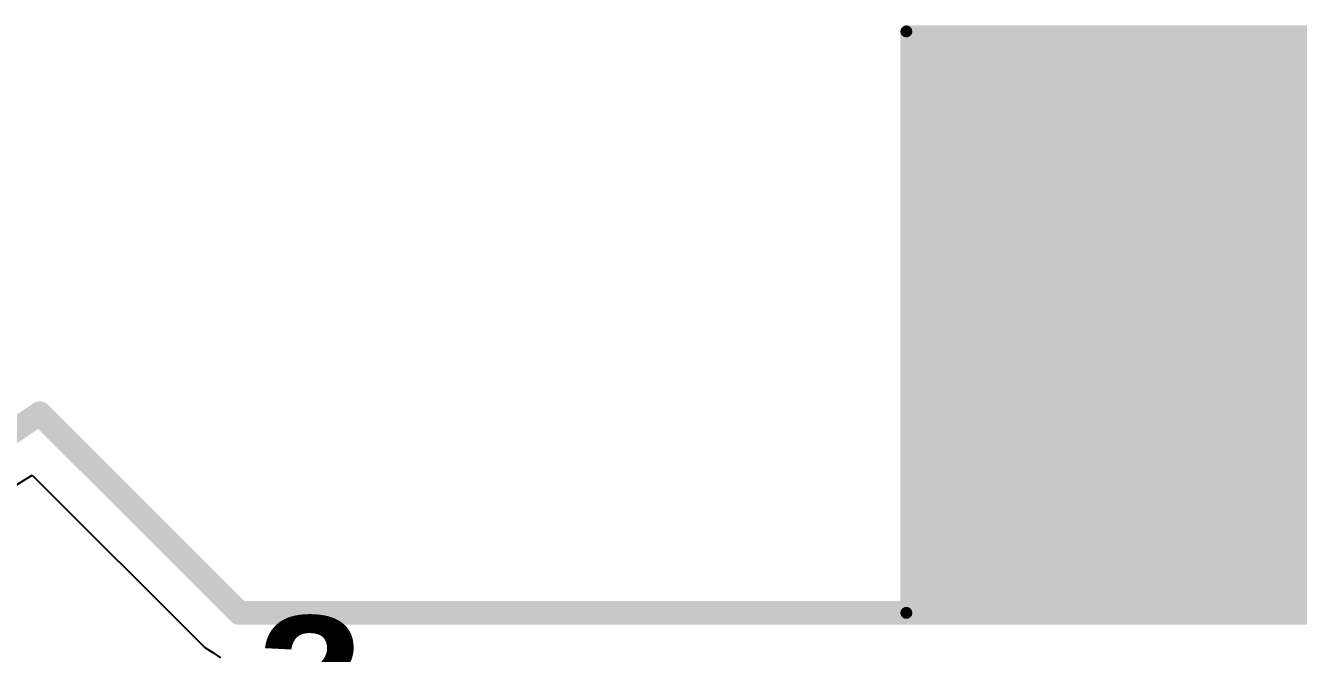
# Model space of a CAD drawing. Header units: inches. Extents: x -18 to 202, y -11 to 119.
# Drawn here: x 7.42 to 20.97, y 59.74 to 66.42 of the extents above; entities that cross this region are included whole.
import ezdxf

# ---------------------------------------------------------------- set-up
doc = ezdxf.new("R2010")
doc.units = ezdxf.units.IN
for name, color, linetype in [('Board Outline', 216, 'Continuous'), ('Bottom Layer', 5, 'Continuous'), ('Ground', 16, 'Continuous'), ('Keep-Out Layer', 6, 'Continuous'), ('Power', 76, 'Continuous'), ('Top Layer', 1, 'Continuous'), ('Top Overlay', 2, 'Continuous')]:
    doc.layers.add(name, color=color, linetype=linetype)
doc.styles.add('Arial Black_Bold', font='', dxfattribs={"height": 0.2})
doc.styles.get('Arial Black_Bold').set_extended_font_data('Arial Black', bold=True)

# ---------------------------------------------------------------- blocks, each defined once
blk = doc.blocks.new('38_SMD_M______10')
at = {"layer": 'Keep-Out Layer'}
blk.add_hatch(color=6, dxfattribs=at).paths.add_polyline_path([(-9.042, 10.287), (9.042, 10.287), (9.042, 16.383), (-9.042, 16.383)])
at = {"layer": 'Top Overlay'}
for points in [[(-7.899, 15.215), (-5.436, 15.215), (-5.436, 15.748), (-7.899, 15.748)], [(-7.899, 11.582), (-7.188, 11.582), (-7.188, 15.748), (-7.899, 15.748)], [(-5.436, 15.748), (-6.147, 15.748), (-6.147, 11.582), (-5.436, 11.582)], [(-5.512, 15.215), (-2.972, 15.215), (-2.972, 15.748), (-5.512, 15.748)]]:
    blk.add_hatch(color=2, dxfattribs=at).paths.add_polyline_path(points)
for points in [[(-9.096, 10.244, 0.127, 0.127, 0), (-9.096, 16.434, 0.127, 0.127, 0)], [(-9.096, 16.434, 0.127, 0.127, 0), (9.091, 16.434, 0.127, 0.127, 0)], [(-9.096, 10.244, 0.127, 0.127, 0), (9.086, 10.244, 0.127, 0.127, 0)]]:
    blk.add_lwpolyline(points, format="xyseb", dxfattribs=at)
for points in [[(-9.127, 16.434, 0.0635, 0.0635, 1), (-9.064, 16.434, 0.0635, 0.0635, 1)], [(-9.127, 16.434, 0.0635, 0.0635, 1), (-9.064, 16.434, 0.0635, 0.0635, 1)], [(-9.127, 10.244, 0.0635, 0.0635, 1), (-9.064, 10.244, 0.0635, 0.0635, 1)], [(-9.127, 10.244, 0.0635, 0.0635, 1), (-9.064, 10.244, 0.0635, 0.0635, 1)]]:
    blk.add_lwpolyline(points, format="xyseb", close=True, dxfattribs=at)

msp = doc.modelspace()

# ---------------------------------------------------------------- linework, layer by layer
at = {"layer": 'Board Outline'}
for points in [[(44.23, 62.31, 0.254, 0.254, -3.535496), (7.565, 62.289, 0.254, 0.254, 0)], [(7.569, 62.293, 0.254, 0.254, 0), (9.694, 60.169, 0.254, 0.254, 0)], [(9.694, 60.169, 0.254, 0.254, 0), (42.089, 60.169, 0.254, 0.254, 0)]]:
    msp.add_lwpolyline(points, format="xyseb", dxfattribs=at)
for points in [[(7.501, 62.289, 0.127, 0.127, 1), (7.628, 62.289, 0.127, 0.127, 1)], [(7.506, 62.293, 0.127, 0.127, 1), (7.633, 62.293, 0.127, 0.127, 1)], [(9.63, 60.169, 0.127, 0.127, 1), (9.757, 60.169, 0.127, 0.127, 1)], [(9.63, 60.169, 0.127, 0.127, 1), (9.757, 60.169, 0.127, 0.127, 1)]]:
    msp.add_lwpolyline(points, format="xyseb", close=True, dxfattribs=at)
at = {"layer": 'Bottom Layer'}
for p, q in [((7.076, 61.38), (7.489, 61.634)), ((7.489, 61.634), (9.328, 59.802)), ((9.328, 59.802), (9.412, 59.746)), ((9.412, 59.746), (9.495, 59.69))]:
    msp.add_line(p, q, dxfattribs=at)
at = {"layer": 'Ground'}
for p, q in [((7.076, 61.38), (7.489, 61.634)), ((7.489, 61.634), (9.328, 59.802)), ((9.328, 59.802), (9.412, 59.746)), ((9.412, 59.746), (9.495, 59.69))]:
    msp.add_line(p, q, dxfattribs=at)
at = {"layer": 'Power'}
for p, q in [((7.076, 61.38), (7.489, 61.634)), ((7.489, 61.634), (9.328, 59.802)), ((9.328, 59.802), (9.412, 59.746)), ((9.412, 59.746), (9.495, 59.69))]:
    msp.add_line(p, q, dxfattribs=at)
at = {"layer": 'Top Layer'}
for p, q in [((7.076, 61.38), (7.489, 61.634)), ((7.489, 61.634), (9.328, 59.802)), ((9.328, 59.802), (9.412, 59.746)), ((9.412, 59.746), (9.495, 59.69))]:
    msp.add_line(p, q, dxfattribs=at)

# ---------------------------------------------------------------- block references
msp.add_blockref('38_SMD_M______10', (25.891, 49.925))

# ---------------------------------------------------------------- texts
at = {"layer": 'Top Overlay', "style": 'Arial Black_Bold'}
msp.add_text('2', height=1.27, dxfattribs=at).set_placement((9.886, 58.867))

doc.saveas('drawing.dxf')
